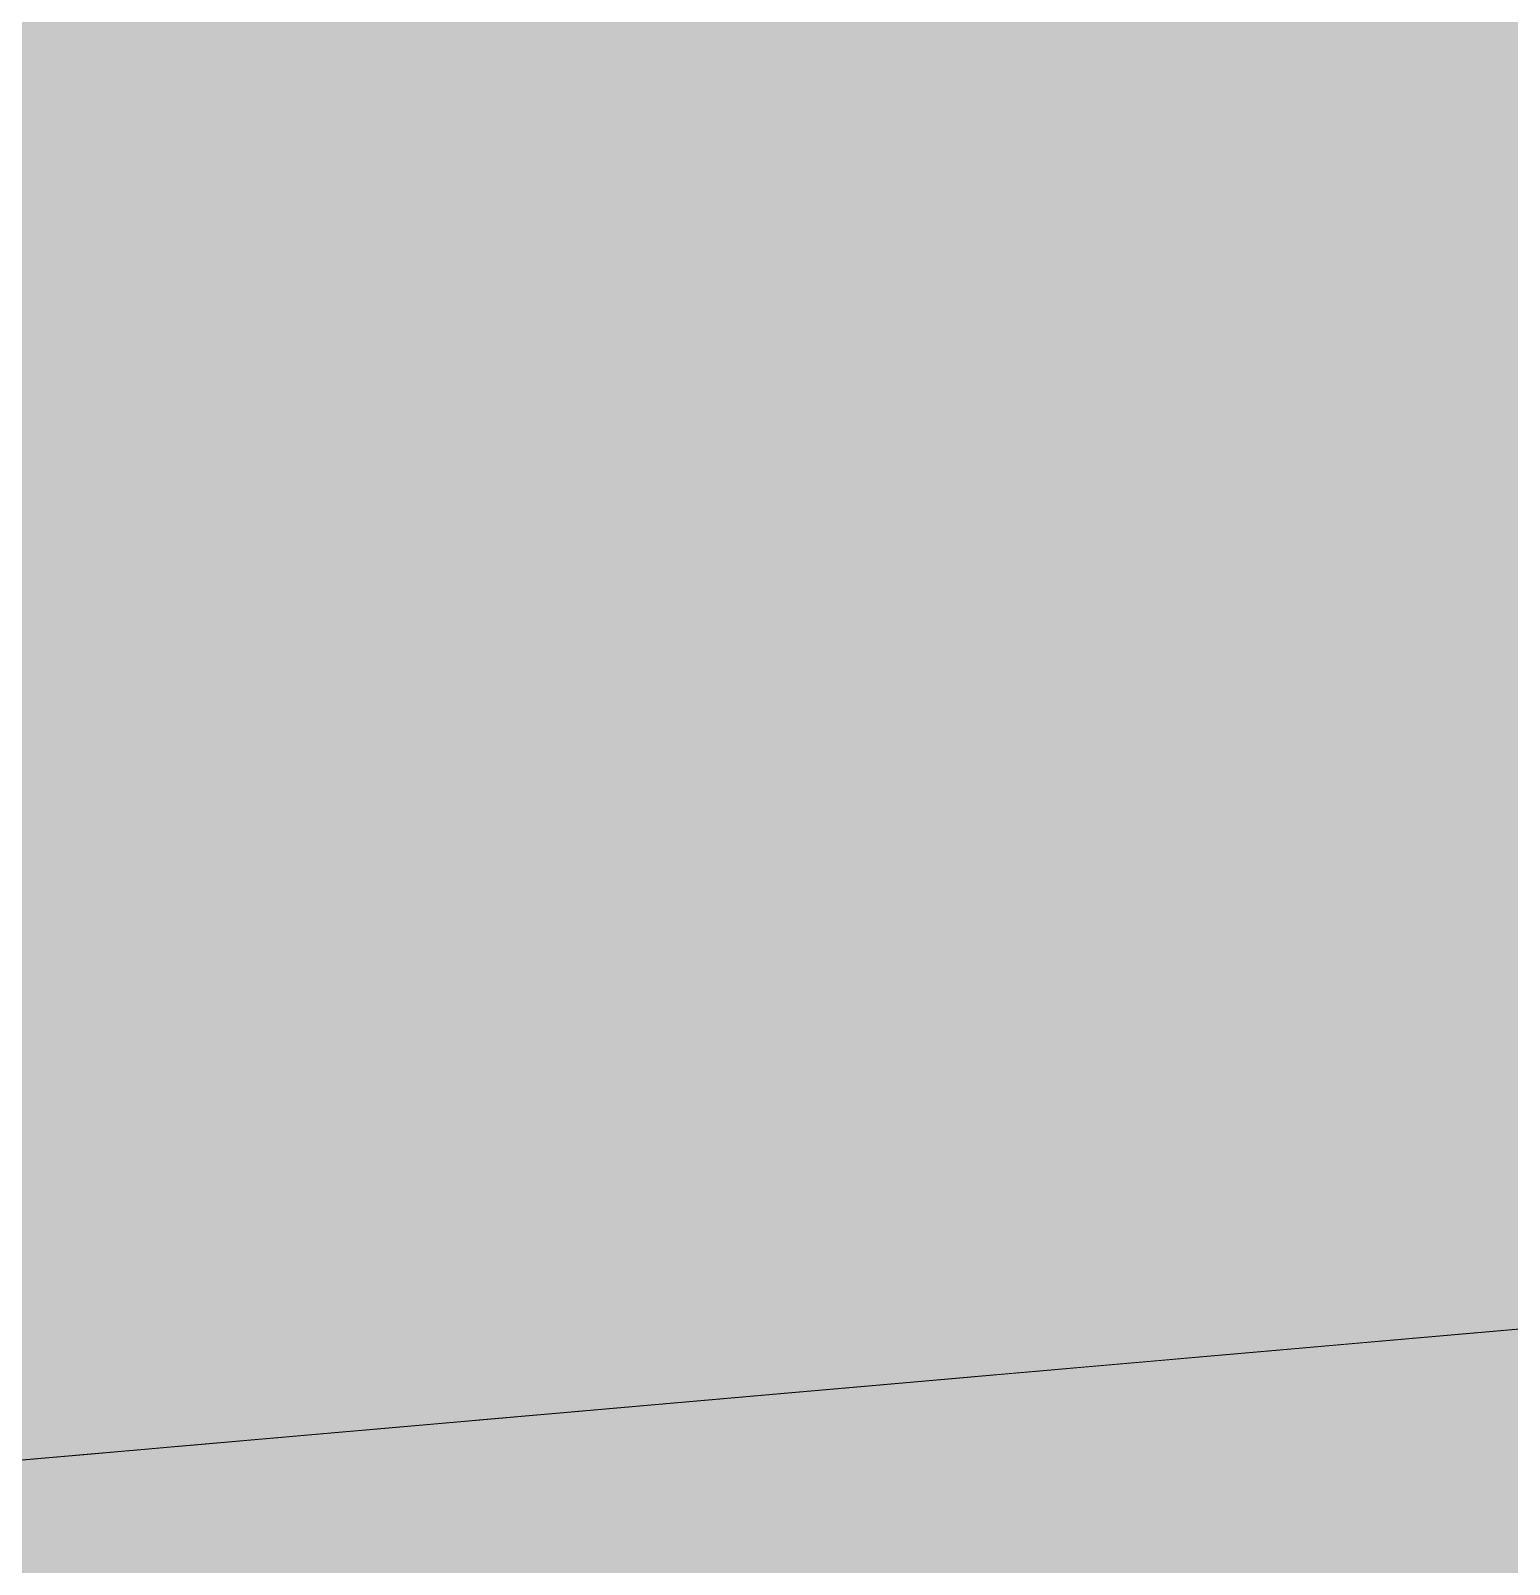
# Model space of a CAD drawing. Header units: millimetres. Extents: x 632 to 546626, y -3890 to 22200.
# Drawn here: x 370729.218 to 370731.474, y 16871.258 to 16873.598 of the extents above; entities that cross this region are included whole.
import ezdxf

# ---------------------------------------------------------------- set-up
doc = ezdxf.new("R2010")
doc.units = ezdxf.units.MM
doc.layers.add('A-270-M_ROOF', color=132, linetype='Continuous', lineweight=13)
doc.layers.add('A-770-ME_FFE_SA', color=91, linetype='Continuous', lineweight=13)

# ---------------------------------------------------------------- blocks, each defined once
blk = doc.blocks.new('Static Line_Sayfa_Metal Deck_Pan Mount - Up to 15 _ pitch - Max 2 Users-1845874-S6_501-SECTION A6')
at = {"layer": 'A-770-ME_FFE_SA', "lineweight": 5, "transparency": 33554432}
for points in [[(4548506.6419, 16851.069), (4548705.8808, 16868.5001), (4548701.6539, 16916.8146), (4548502.415, 16899.3834), (4548504.4833, 16875.742)], [(4548506.355, 16851.0439), (4548705.5939, 16868.475), (4548701.367, 16916.7895), (4548502.1281, 16899.3583), (4548504.1942, 16875.742)], [(4548506.396, 16851.0475), (4548705.6349, 16868.4786), (4548701.408, 16916.7931), (4548502.1691, 16899.3619), (4548504.2355, 16875.742)], [(4548506.4369, 16851.0511), (4548705.6759, 16868.4822), (4548701.449, 16916.7967), (4548502.2101, 16899.3655), (4548504.2768, 16875.742)], [(4548506.4779, 16851.0546), (4548705.7169, 16868.4858), (4548701.49, 16916.8002), (4548502.2511, 16899.3691), (4548504.3181, 16875.742)], [(4548506.5189, 16851.0582), (4548705.7579, 16868.4894), (4548701.531, 16916.8038), (4548502.292, 16899.3727), (4548504.3594, 16875.742)], [(4548506.5599, 16851.0618), (4548705.7988, 16868.493), (4548701.572, 16916.8074), (4548502.333, 16899.3763), (4548504.4007, 16875.742)], [(4548506.6009, 16851.0654), (4548705.8398, 16868.4965), (4548701.613, 16916.811), (4548502.374, 16899.3798), (4548504.442, 16875.742)], [(4548506.273, 16851.0367), (4548705.5119, 16868.4679), (4548701.285, 16916.7823), (4548502.0461, 16899.3512), (4548504.1116, 16875.742)], [(4548506.314, 16851.0403), (4548705.5529, 16868.4714), (4548701.326, 16916.7859), (4548502.0871, 16899.3547), (4548504.1529, 16875.742)], [(4548506.5716, 16849.0552), (4548705.8106, 16866.4863), (4548701.5835, 16914.8008), (4548502.3446, 16897.3696), (4548504.2368, 16875.742)], [(4548506.6126, 16849.0588), (4548705.8515, 16866.4899), (4548701.6245, 16914.8044), (4548502.3855, 16897.3732), (4548504.2781, 16875.742)], [(4548506.6536, 16849.0624), (4548705.8925, 16866.4935), (4548701.6655, 16914.808), (4548502.4265, 16897.3768), (4548504.3194, 16875.742)], [(4548506.6946, 16849.066), (4548705.9335, 16866.4971), (4548701.7065, 16914.8115), (4548502.4675, 16897.3804), (4548504.3607, 16875.742)], [(4548506.7356, 16849.0695), (4548705.9745, 16866.5007), (4548701.7475, 16914.8151), (4548502.5085, 16897.384), (4548504.402, 16875.742)], [(4548506.7766, 16849.0731), (4548706.0155, 16866.5043), (4548701.7884, 16914.8187), (4548502.5495, 16897.3876), (4548504.4433, 16875.742)], [(4548506.8175, 16849.0767), (4548706.0565, 16866.5079), (4548701.8294, 16914.8223), (4548502.5905, 16897.3911), (4548504.4846, 16875.742)], [(4548506.4486, 16849.0444), (4548705.6876, 16866.4756), (4548701.4605, 16914.79), (4548502.2216, 16897.3589), (4548504.1129, 16875.742)], [(4548506.4896, 16849.048), (4548705.7286, 16866.4792), (4548701.5015, 16914.7936), (4548502.2626, 16897.3625), (4548504.1542, 16875.742)], [(4548506.5306, 16849.0516), (4548705.7696, 16866.4828), (4548701.5425, 16914.7972), (4548502.3036, 16897.366), (4548504.1955, 16875.742)]]:
    blk.add_hatch(color=256, dxfattribs=at).paths.add_polyline_path(points)
at = {"layer": 'A-770-ME_FFE_SA', "lineweight": 5}
for p, q in [((4548688.8085, 16871.5965), (4548688.9858, 16871.612)), ((4548688.9857, 16871.612), (4548688.8101, 16871.5966)), ((4548688.9875, 16871.6121), (4548688.8119, 16871.5968)), ((4548689.0009, 16871.6133), (4548688.8217, 16871.5976)), ((4548688.8237, 16871.5978), (4548689.0045, 16871.6136)), ((4548689.0267, 16871.6155), (4548688.8511, 16871.6002)), ((4548688.8514, 16871.6002), (4548689.0287, 16871.6157)), ((4548689.0285, 16871.6157), (4548688.8529, 16871.6003)), ((4548688.8629, 16871.6012), (4548689.0436, 16871.617)), ((4548689.0438, 16871.617), (4548688.8646, 16871.6014)), ((4548688.8647, 16871.6014), (4548689.0455, 16871.6172)), ((4548688.8905, 16871.6036), (4548689.0678, 16871.6191)), ((4548688.8923, 16871.6038), (4548689.0696, 16871.6193)), ((4548689.0829, 16871.6205), (4548688.9037, 16871.6048)), ((4548688.9038, 16871.6048), (4548689.0846, 16871.6206)), ((4548688.9315, 16871.6072), (4548689.1088, 16871.6227)), ((4548688.9333, 16871.6074), (4548689.1106, 16871.6229)), ((4548689.1257, 16871.6242), (4548688.9466, 16871.6085)), ((4548688.9467, 16871.6085), (4548689.1274, 16871.6244)), ((4548689.1425, 16871.6257), (4548688.96, 16871.6097)), ((4548689.1443, 16871.6258), (4548688.9618, 16871.6099)), ((4548689.1649, 16871.6276), (4548688.9857, 16871.612)), ((4548688.9858, 16871.612), (4548689.1666, 16871.6278)), ((4548689.1667, 16871.6278), (4548688.9875, 16871.6121)), ((4548689.1835, 16871.6293), (4548689.0009, 16871.6133)), ((4548689.2059, 16871.6312), (4548689.0267, 16871.6155)), ((4548688.5475, 16871.5736), (4548688.717, 16871.5884)), ((4548688.5493, 16871.5738), (4548688.7188, 16871.5886)), ((4548688.553, 16871.5741), (4548688.7266, 16871.5893)), ((4548688.7281, 16871.5894), (4548688.5564, 16871.5744)), ((4548688.5884, 16871.5772), (4548688.758, 16871.592)), ((4548688.5903, 16871.5774), (4548688.7598, 16871.5922)), ((4548688.5958, 16871.5779), (4548688.7694, 16871.593)), ((4548688.771, 16871.5932), (4548688.5992, 16871.5781)), ((4548688.7808, 16871.594), (4548688.6052, 16871.5787)), ((4548688.7826, 16871.5942), (4548688.607, 16871.5788)), ((4548688.635, 16871.5813), (4548688.8085, 16871.5965)), ((4548688.8101, 16871.5966), (4548688.6384, 16871.5816)), ((4548688.8119, 16871.5968), (4548688.6402, 16871.5817)), ((4548688.8217, 16871.5976), (4548688.6461, 16871.5823)), ((4548688.6778, 16871.585), (4548688.8514, 16871.6002)), ((4548688.8511, 16871.6002), (4548688.6794, 16871.5852)), ((4548688.8529, 16871.6003), (4548688.6812, 16871.5853)), ((4548688.6856, 16871.5857), (4548688.8629, 16871.6012)), ((4548688.6874, 16871.5859), (4548688.8647, 16871.6014)), ((4548688.8646, 16871.6014), (4548688.689, 16871.586)), ((4548688.717, 16871.5884), (4548688.8905, 16871.6036)), ((4548688.7188, 16871.5886), (4548688.8923, 16871.6038)), ((4548688.7266, 16871.5893), (4548688.9038, 16871.6048)), ((4548688.9037, 16871.6048), (4548688.7281, 16871.5894)), ((4548688.758, 16871.592), (4548688.9315, 16871.6072)), ((4548688.7598, 16871.5922), (4548688.9333, 16871.6074)), ((4548688.7694, 16871.593), (4548688.9467, 16871.6085)), ((4548688.9466, 16871.6085), (4548688.771, 16871.5932)), ((4548688.96, 16871.6097), (4548688.7808, 16871.594)), ((4548688.9618, 16871.6099), (4548688.7826, 16871.5942)), ((4548688.3003, 16871.552), (4548688.4655, 16871.5664)), ((4548688.4744, 16871.5672), (4548688.3069, 16871.5526)), ((4548688.4708, 16871.5669), (4548688.3077, 16871.5526)), ((4548688.4727, 16871.5671), (4548688.3095, 16871.5528)), ((4548688.3425, 16871.5557), (4548688.512, 16871.5705)), ((4548688.3431, 16871.5557), (4548688.5083, 16871.5702)), ((4548688.3443, 16871.5558), (4548688.5139, 16871.5707)), ((4548688.5118, 16871.5705), (4548688.3487, 16871.5562)), ((4548688.5173, 16871.571), (4548688.3497, 16871.5563)), ((4548688.5136, 16871.5707), (4548688.3505, 16871.5564)), ((4548688.3822, 16871.5592), (4548688.5475, 16871.5736)), ((4548688.3835, 16871.5593), (4548688.553, 16871.5741)), ((4548688.3841, 16871.5593), (4548688.5493, 16871.5738)), ((4548688.5564, 16871.5744), (4548688.3888, 16871.5597)), ((4548688.4232, 16871.5627), (4548688.5884, 16871.5772)), ((4548688.4251, 16871.5629), (4548688.5903, 16871.5774)), ((4548688.4263, 16871.563), (4548688.5958, 16871.5779)), ((4548688.5992, 16871.5781), (4548688.4317, 16871.5635)), ((4548688.6052, 16871.5787), (4548688.4334, 16871.5636)), ((4548688.607, 16871.5788), (4548688.4353, 16871.5638)), ((4548688.4655, 16871.5664), (4548688.635, 16871.5813)), ((4548688.6384, 16871.5816), (4548688.4708, 16871.5669)), ((4548688.6402, 16871.5817), (4548688.4727, 16871.5671)), ((4548688.6461, 16871.5823), (4548688.4744, 16871.5672)), ((4548688.5083, 16871.5702), (4548688.6778, 16871.585)), ((4548688.6794, 16871.5852), (4548688.5118, 16871.5705)), ((4548688.512, 16871.5705), (4548688.6856, 16871.5857)), ((4548688.6812, 16871.5853), (4548688.5136, 16871.5707)), ((4548688.5139, 16871.5707), (4548688.6874, 16871.5859)), ((4548688.689, 16871.586), (4548688.5173, 16871.571)), ((4548688.0166, 16871.5272), (4548688.1773, 16871.5412)), ((4548688.0185, 16871.5273), (4548688.1791, 16871.5414)), ((4548688.0266, 16871.528), (4548688.1824, 16871.5417)), ((4548688.1865, 16871.542), (4548688.0281, 16871.5282)), ((4548688.1902, 16871.5424), (4548688.0367, 16871.5289)), ((4548688.192, 16871.5425), (4548688.0385, 16871.5291)), ((4548688.0576, 16871.5308), (4548688.2183, 16871.5448)), ((4548688.0658, 16871.5315), (4548688.2216, 16871.5451)), ((4548688.2257, 16871.5455), (4548688.0672, 16871.5316)), ((4548688.0676, 16871.5316), (4548688.2234, 16871.5453)), ((4548688.1005, 16871.5345), (4548688.2611, 16871.5486)), ((4548688.2659, 16871.549), (4548688.1027, 16871.5347)), ((4548688.2677, 16871.5491), (4548688.1046, 16871.5349)), ((4548688.1067, 16871.5351), (4548688.2626, 16871.5487)), ((4548688.1086, 16871.5352), (4548688.2644, 16871.5489)), ((4548688.2685, 16871.5492), (4548688.1101, 16871.5354)), ((4548688.1396, 16871.5379), (4548688.3003, 16871.552)), ((4548688.3069, 16871.5526), (4548688.1437, 16871.5383)), ((4548688.3077, 16871.5526), (4548688.1492, 16871.5388)), ((4548688.3095, 16871.5528), (4548688.151, 16871.5389)), ((4548688.1773, 16871.5412), (4548688.3425, 16871.5557)), ((4548688.1791, 16871.5414), (4548688.3443, 16871.5558)), ((4548688.1824, 16871.5417), (4548688.3431, 16871.5557)), ((4548688.3497, 16871.5563), (4548688.1865, 16871.542)), ((4548688.3487, 16871.5562), (4548688.1902, 16871.5424)), ((4548688.3505, 16871.5564), (4548688.192, 16871.5425)), ((4548688.2183, 16871.5448), (4548688.3835, 16871.5593)), ((4548688.2216, 16871.5451), (4548688.3822, 16871.5592)), ((4548688.2234, 16871.5453), (4548688.3841, 16871.5593)), ((4548688.3888, 16871.5597), (4548688.2257, 16871.5455)), ((4548688.2611, 16871.5486), (4548688.4263, 16871.563)), ((4548688.2626, 16871.5487), (4548688.4232, 16871.5627)), ((4548688.2644, 16871.5489), (4548688.4251, 16871.5629)), ((4548688.4334, 16871.5636), (4548688.2659, 16871.549)), ((4548688.4353, 16871.5638), (4548688.2677, 16871.5491)), ((4548688.4317, 16871.5635), (4548688.2685, 16871.5492)), ((4548687.9137, 16871.5182), (4548687.7654, 16871.5052)), ((4548687.7695, 16871.5056), (4548687.915, 16871.5183)), ((4548687.7714, 16871.5057), (4548687.9168, 16871.5184)), ((4548687.9443, 16871.5208), (4548687.7907, 16871.5074)), ((4548687.9461, 16871.521), (4548687.7926, 16871.5076)), ((4548687.7939, 16871.5077), (4548687.9446, 16871.5209)), ((4548687.9565, 16871.5219), (4548687.8082, 16871.5089)), ((4548687.8105, 16871.5091), (4548687.956, 16871.5219)), ((4548687.8124, 16871.5093), (4548687.9578, 16871.522)), ((4548687.9853, 16871.5244), (4548687.8317, 16871.511)), ((4548687.833, 16871.5111), (4548687.9838, 16871.5243)), ((4548687.9957, 16871.5253), (4548687.8473, 16871.5124)), ((4548687.9975, 16871.5255), (4548687.8492, 16871.5125)), ((4548687.8608, 16871.5135), (4548688.0166, 16871.5272)), ((4548687.8627, 16871.5137), (4548688.0185, 16871.5273)), ((4548688.0281, 16871.5282), (4548687.8746, 16871.5147)), ((4548687.8758, 16871.5149), (4548688.0266, 16871.528)), ((4548688.0367, 16871.5289), (4548687.8883, 16871.516)), ((4548688.0385, 16871.5291), (4548687.8902, 16871.5161)), ((4548687.9018, 16871.5171), (4548688.0576, 16871.5308)), ((4548688.0672, 16871.5316), (4548687.9137, 16871.5182)), ((4548687.915, 16871.5183), (4548688.0658, 16871.5315)), ((4548687.9168, 16871.5184), (4548688.0676, 16871.5316)), ((4548688.1027, 16871.5347), (4548687.9443, 16871.5208)), ((4548687.9446, 16871.5209), (4548688.1005, 16871.5345)), ((4548688.1046, 16871.5349), (4548687.9461, 16871.521)), ((4548687.956, 16871.5219), (4548688.1067, 16871.5351)), ((4548688.1101, 16871.5354), (4548687.9565, 16871.5219)), ((4548687.9578, 16871.522), (4548688.1086, 16871.5352)), ((4548687.9838, 16871.5243), (4548688.1396, 16871.5379)), ((4548688.1437, 16871.5383), (4548687.9853, 16871.5244)), ((4548688.1492, 16871.5388), (4548687.9957, 16871.5253)), ((4548688.151, 16871.5389), (4548687.9975, 16871.5255)), ((4548687.6424, 16871.4944), (4548687.4995, 16871.4819)), ((4548687.6442, 16871.4946), (4548687.5013, 16871.4821)), ((4548687.5085, 16871.4827), (4548687.6484, 16871.495)), ((4548687.6653, 16871.4964), (4548687.528, 16871.4844)), ((4548687.5365, 16871.4852), (4548687.6706, 16871.4969)), ((4548687.5383, 16871.4853), (4548687.6725, 16871.4971)), ((4548687.6834, 16871.498), (4548687.5405, 16871.4855)), ((4548687.5477, 16871.4861), (4548687.6876, 16871.4984)), ((4548687.5646, 16871.4876), (4548687.7101, 16871.5004)), ((4548687.5664, 16871.4878), (4548687.7119, 16871.5005)), ((4548687.7044, 16871.4999), (4548687.5671, 16871.4879)), ((4548687.7063, 16871.5), (4548687.569, 16871.488)), ((4548687.7262, 16871.5018), (4548687.5833, 16871.4893)), ((4548687.5905, 16871.4899), (4548687.7304, 16871.5021)), ((4548687.6056, 16871.4912), (4548687.751, 16871.5039)), ((4548687.7454, 16871.5034), (4548687.6081, 16871.4914)), ((4548687.7472, 16871.5036), (4548687.61, 16871.4916)), ((4548687.7654, 16871.5052), (4548687.6224, 16871.4927)), ((4548687.6296, 16871.4933), (4548687.7695, 16871.5056)), ((4548687.6315, 16871.4935), (4548687.7714, 16871.5057)), ((4548687.7907, 16871.5074), (4548687.6424, 16871.4944)), ((4548687.7926, 16871.5076), (4548687.6442, 16871.4946)), ((4548687.6484, 16871.495), (4548687.7939, 16871.5077)), ((4548687.8082, 16871.5089), (4548687.6653, 16871.4964)), ((4548687.6706, 16871.4969), (4548687.8105, 16871.5091)), ((4548687.6725, 16871.4971), (4548687.8124, 16871.5093)), ((4548687.8317, 16871.511), (4548687.6834, 16871.498)), ((4548687.6876, 16871.4984), (4548687.833, 16871.5111)), ((4548687.8473, 16871.5124), (4548687.7044, 16871.4999)), ((4548687.8492, 16871.5125), (4548687.7063, 16871.5)), ((4548687.7101, 16871.5004), (4548687.8608, 16871.5135)), ((4548687.7119, 16871.5005), (4548687.8627, 16871.5137)), ((4548687.8746, 16871.5147), (4548687.7262, 16871.5018)), ((4548687.7304, 16871.5021), (4548687.8758, 16871.5149)), ((4548687.8883, 16871.516), (4548687.7454, 16871.5034)), ((4548687.8902, 16871.5161), (4548687.7472, 16871.5036)), ((4548687.751, 16871.5039), (4548687.9018, 16871.5171)), ((4548687.2462, 16871.4598), (4548687.3744, 16871.471)), ((4548687.3966, 16871.4729), (4548687.2712, 16871.462)), ((4548687.4032, 16871.4735), (4548687.2718, 16871.462)), ((4548687.2854, 16871.4632), (4548687.4135, 16871.4744)), ((4548687.2864, 16871.4633), (4548687.4083, 16871.474)), ((4548687.2882, 16871.4634), (4548687.4102, 16871.4741)), ((4548687.2906, 16871.4637), (4548687.4247, 16871.4754)), ((4548687.2924, 16871.4638), (4548687.4265, 16871.4756)), ((4548687.4357, 16871.4764), (4548687.3104, 16871.4654)), ((4548687.4376, 16871.4765), (4548687.3122, 16871.4655)), ((4548687.446, 16871.4773), (4548687.3146, 16871.4658)), ((4548687.3282, 16871.4669), (4548687.4564, 16871.4782)), ((4548687.3315, 16871.4672), (4548687.4657, 16871.479)), ((4548687.4767, 16871.4799), (4548687.3514, 16871.469)), ((4548687.4786, 16871.4801), (4548687.3532, 16871.4691)), ((4548687.4852, 16871.4807), (4548687.3537, 16871.4692)), ((4548687.4995, 16871.4819), (4548687.3622, 16871.4699)), ((4548687.5013, 16871.4821), (4548687.364, 16871.4701)), ((4548687.3673, 16871.4704), (4548687.4955, 16871.4816)), ((4548687.3692, 16871.4705), (4548687.4973, 16871.4817)), ((4548687.3744, 16871.471), (4548687.5085, 16871.4827)), ((4548687.528, 16871.4844), (4548687.3966, 16871.4729)), ((4548687.5405, 16871.4855), (4548687.4032, 16871.4735)), ((4548687.4083, 16871.474), (4548687.5365, 16871.4852)), ((4548687.4102, 16871.4741), (4548687.5383, 16871.4853)), ((4548687.4135, 16871.4744), (4548687.5477, 16871.4861)), ((4548687.4247, 16871.4754), (4548687.5646, 16871.4876)), ((4548687.4265, 16871.4756), (4548687.5664, 16871.4878)), ((4548687.5671, 16871.4879), (4548687.4357, 16871.4764)), ((4548687.569, 16871.488), (4548687.4376, 16871.4765)), ((4548687.5833, 16871.4893), (4548687.446, 16871.4773)), ((4548687.4564, 16871.4782), (4548687.5905, 16871.4899)), ((4548687.4657, 16871.479), (4548687.6056, 16871.4912)), ((4548687.6081, 16871.4914), (4548687.4767, 16871.4799)), ((4548687.61, 16871.4916), (4548687.4786, 16871.4801)), ((4548687.6224, 16871.4927), (4548687.4852, 16871.4807)), ((4548687.4955, 16871.4816), (4548687.6296, 16871.4933)), ((4548687.4973, 16871.4817), (4548687.6315, 16871.4935)), ((4548687.1054, 16871.4475), (4548686.9864, 16871.437)), ((4548687.1073, 16871.4476), (4548686.9882, 16871.4372)), ((4548687.1094, 16871.4478), (4548686.9968, 16871.438)), ((4548687.0087, 16871.439), (4548687.1242, 16871.4491)), ((4548687.1197, 16871.4487), (4548687.0138, 16871.4394)), ((4548687.1216, 16871.4489), (4548687.0156, 16871.4396)), ((4548687.0208, 16871.44), (4548687.1298, 16871.4496)), ((4548687.0226, 16871.4402), (4548687.1316, 16871.4497)), ((4548687.1464, 16871.451), (4548687.0274, 16871.4406)), ((4548687.1522, 16871.4515), (4548687.0396, 16871.4417)), ((4548687.0404, 16871.4418), (4548687.1624, 16871.4524)), ((4548687.0413, 16871.4418), (4548687.1694, 16871.4531)), ((4548687.0423, 16871.4419), (4548687.1642, 16871.4526)), ((4548687.0478, 16871.4424), (4548687.1634, 16871.4525)), ((4548687.0618, 16871.4436), (4548687.1708, 16871.4532)), ((4548687.0636, 16871.4438), (4548687.1726, 16871.4533)), ((4548687.1916, 16871.455), (4548687.0663, 16871.444)), ((4548687.1893, 16871.4548), (4548687.0702, 16871.4444)), ((4548687.1913, 16871.455), (4548687.0788, 16871.4451)), ((4548687.1932, 16871.4551), (4548687.0806, 16871.4453)), ((4548687.0814, 16871.4454), (4548687.2034, 16871.456)), ((4548687.0906, 16871.4462), (4548687.2062, 16871.4563)), ((4548687.2308, 16871.4584), (4548687.1054, 16871.4475)), ((4548687.2326, 16871.4586), (4548687.1073, 16871.4476)), ((4548687.2284, 16871.4582), (4548687.1094, 16871.4478)), ((4548687.2323, 16871.4586), (4548687.1197, 16871.4487)), ((4548687.2342, 16871.4587), (4548687.1216, 16871.4489)), ((4548687.1242, 16871.4491), (4548687.2462, 16871.4598)), ((4548687.1298, 16871.4496), (4548687.2454, 16871.4597)), ((4548687.1316, 16871.4497), (4548687.2472, 16871.4599)), ((4548687.2718, 16871.462), (4548687.1464, 16871.451)), ((4548687.2712, 16871.462), (4548687.1522, 16871.4515)), ((4548687.1624, 16871.4524), (4548687.2906, 16871.4637)), ((4548687.1634, 16871.4525), (4548687.2854, 16871.4632)), ((4548687.1642, 16871.4526), (4548687.2924, 16871.4638)), ((4548687.1694, 16871.4531), (4548687.3036, 16871.4648)), ((4548687.1708, 16871.4532), (4548687.2864, 16871.4633)), ((4548687.1726, 16871.4533), (4548687.2882, 16871.4634)), ((4548687.3146, 16871.4658), (4548687.1893, 16871.4548)), ((4548687.3104, 16871.4654), (4548687.1913, 16871.455)), ((4548687.3122, 16871.4655), (4548687.1932, 16871.4551)), ((4548687.2034, 16871.456), (4548687.3315, 16871.4672)), ((4548687.2062, 16871.4563), (4548687.3282, 16871.4669)), ((4548687.3537, 16871.4692), (4548687.2284, 16871.4582)), ((4548687.3622, 16871.4699), (4548687.2308, 16871.4584)), ((4548687.3514, 16871.469), (4548687.2323, 16871.4586)), ((4548687.364, 16871.4701), (4548687.2326, 16871.4586)), ((4548687.3532, 16871.4691), (4548687.2342, 16871.4587)), ((4548687.2454, 16871.4597), (4548687.3673, 16871.4704)), ((4548687.2472, 16871.4599), (4548687.3692, 16871.4705)), ((4548686.7411, 16871.4156), (4548686.8365, 16871.4239)), ((4548686.8517, 16871.4253), (4548686.7526, 16871.4166)), ((4548686.7545, 16871.4168), (4548686.8568, 16871.4257)), ((4548686.8738, 16871.4272), (4548686.7679, 16871.4179)), ((4548686.8756, 16871.4274), (4548686.7697, 16871.4181)), ((4548686.7758, 16871.4186), (4548686.8641, 16871.4263)), ((4548686.7776, 16871.4188), (4548686.8659, 16871.4265)), ((4548686.8737, 16871.4272), (4548686.7816, 16871.4191)), ((4548686.8755, 16871.4273), (4548686.7834, 16871.4193)), ((4548686.784, 16871.4193), (4548686.8793, 16871.4277)), ((4548686.8908, 16871.4287), (4548686.7917, 16871.42)), ((4548686.7974, 16871.4205), (4548686.8996, 16871.4295)), ((4548686.8037, 16871.4211), (4548686.9193, 16871.4312)), ((4548686.9148, 16871.4308), (4548686.8089, 16871.4215)), ((4548686.8158, 16871.4221), (4548686.9248, 16871.4317)), ((4548686.8177, 16871.4223), (4548686.9267, 16871.4318)), ((4548686.9147, 16871.4308), (4548686.8225, 16871.4227)), ((4548686.8231, 16871.4228), (4548686.9185, 16871.4311)), ((4548686.9165, 16871.4309), (4548686.8244, 16871.4229)), ((4548686.825, 16871.4229), (4548686.9203, 16871.4313)), ((4548686.9337, 16871.4324), (4548686.8345, 16871.4238)), ((4548686.8365, 16871.4239), (4548686.9388, 16871.4329)), ((4548686.8429, 16871.4245), (4548686.9585, 16871.4346)), ((4548686.9576, 16871.4345), (4548686.8517, 16871.4253)), ((4548686.8568, 16871.4257), (4548686.9658, 16871.4352)), ((4548686.8641, 16871.4263), (4548686.9595, 16871.4347)), ((4548686.8659, 16871.4265), (4548686.9613, 16871.4348)), ((4548686.9728, 16871.4359), (4548686.8737, 16871.4272)), ((4548686.9864, 16871.437), (4548686.8738, 16871.4272)), ((4548686.9747, 16871.436), (4548686.8755, 16871.4273)), ((4548686.9882, 16871.4372), (4548686.8756, 16871.4274)), ((4548686.8793, 16871.4277), (4548686.9816, 16871.4366)), ((4548686.9968, 16871.438), (4548686.8908, 16871.4287)), ((4548686.8996, 16871.4295), (4548687.0087, 16871.439)), ((4548687.0138, 16871.4394), (4548686.9147, 16871.4308)), ((4548687.0274, 16871.4406), (4548686.9148, 16871.4308)), ((4548687.0156, 16871.4396), (4548686.9165, 16871.4309)), ((4548686.9185, 16871.4311), (4548687.0208, 16871.44)), ((4548686.9193, 16871.4312), (4548687.0413, 16871.4418)), ((4548686.9203, 16871.4313), (4548687.0226, 16871.4402)), ((4548686.9248, 16871.4317), (4548687.0404, 16871.4418)), ((4548686.9267, 16871.4318), (4548687.0423, 16871.4419)), ((4548687.0396, 16871.4417), (4548686.9337, 16871.4324)), ((4548686.9388, 16871.4329), (4548687.0478, 16871.4424)), ((4548687.0702, 16871.4444), (4548686.9576, 16871.4345)), ((4548686.9595, 16871.4347), (4548687.0618, 16871.4436)), ((4548686.9613, 16871.4348), (4548687.0636, 16871.4438)), ((4548686.9658, 16871.4352), (4548687.0814, 16871.4454)), ((4548687.0788, 16871.4451), (4548686.9728, 16871.4359)), ((4548687.0806, 16871.4453), (4548686.9747, 16871.436)), ((4548686.9816, 16871.4366), (4548687.0906, 16871.4462)), ((4548686.6947, 16871.4115), (4548686.8037, 16871.4211)), ((4548686.6947, 16871.4115), (4548686.7758, 16871.4186)), ((4548686.6956, 16871.4116), (4548686.784, 16871.4193)), ((4548686.7816, 16871.4191), (4548686.6965, 16871.4117)), ((4548686.6965, 16871.4117), (4548686.7776, 16871.4188)), ((4548686.7834, 16871.4193), (4548686.6984, 16871.4118)), ((4548686.7917, 16871.42), (4548686.6996, 16871.4119)), ((4548686.702, 16871.4122), (4548686.7974, 16871.4205)), ((4548686.8089, 16871.4215), (4548686.7097, 16871.4128)), ((4548686.7135, 16871.4132), (4548686.8158, 16871.4221)), ((4548686.7154, 16871.4133), (4548686.8177, 16871.4223)), ((4548686.7348, 16871.415), (4548686.8231, 16871.4228)), ((4548686.7366, 16871.4152), (4548686.825, 16871.4229)), ((4548686.8225, 16871.4227), (4548686.7375, 16871.4153)), ((4548686.8244, 16871.4229), (4548686.7394, 16871.4154)), ((4548686.8345, 16871.4238), (4548686.7424, 16871.4157))]:
    blk.add_line(p, q, dxfattribs=at)
at = {"layer": 'A-770-ME_FFE_SA', "lineweight": 5, "flags": 128}
for points in [[(4548689.1015, 16871.6221), (4548688.919, 16871.6061), (4548688.7398, 16871.5904), (4548688.5642, 16871.5751), (4548688.3924, 16871.5601), (4548688.2249, 16871.5454), (4548688.0617, 16871.5311), (4548687.9033, 16871.5173), (4548687.7497, 16871.5038), (4548687.6014, 16871.4908), (4548687.4585, 16871.4783), (4548687.3212, 16871.4663), (4548687.1898, 16871.4548), (4548687.0645, 16871.4439), (4548686.9454, 16871.4335), (4548686.8328, 16871.4236), (4548686.7269, 16871.4143)], [(4548686.6726, 16871.4096), (4548686.7748, 16871.4185), (4548686.8839, 16871.4281), (4548686.9994, 16871.4382), (4548687.1214, 16871.4489), (4548687.2496, 16871.4601), (4548687.3837, 16871.4718), (4548687.5236, 16871.484), (4548687.6691, 16871.4968), (4548687.8198, 16871.51), (4548687.9757, 16871.5236), (4548688.1363, 16871.5376), (4548688.3015, 16871.5521), (4548688.471, 16871.5669), (4548688.6446, 16871.5821), (4548688.8219, 16871.5976), (4548689.0026, 16871.6134), (4548689.1866, 16871.6295)], [(4548689.1853, 16871.6294), (4548689.0028, 16871.6135), (4548688.8236, 16871.5978), (4548688.648, 16871.5824), (4548688.4763, 16871.5674), (4548688.3087, 16871.5527), (4548688.1456, 16871.5385), (4548687.9871, 16871.5246), (4548687.8336, 16871.5112), (4548687.6852, 16871.4982), (4548687.5423, 16871.4857), (4548687.405, 16871.4737), (4548687.2736, 16871.4622), (4548687.1483, 16871.4512), (4548687.0292, 16871.4408), (4548686.9166, 16871.4309), (4548686.8107, 16871.4217), (4548686.7116, 16871.413)], [(4548686.7564, 16871.4169), (4548686.8586, 16871.4259), (4548686.9677, 16871.4354), (4548687.0833, 16871.4455), (4548687.2052, 16871.4562), (4548687.3334, 16871.4674), (4548687.4675, 16871.4791), (4548687.6074, 16871.4914), (4548687.7529, 16871.5041), (4548687.9036, 16871.5173), (4548688.0595, 16871.5309), (4548688.2201, 16871.545), (4548688.3853, 16871.5594), (4548688.5549, 16871.5743), (4548688.7284, 16871.5894), (4548688.9057, 16871.605), (4548689.0864, 16871.6208)], [(4548689.0419, 16871.6169), (4548688.8627, 16871.6012), (4548688.6871, 16871.5858), (4548688.5154, 16871.5708), (4548688.3478, 16871.5562), (4548688.1847, 16871.5419), (4548688.0262, 16871.528), (4548687.8727, 16871.5146), (4548687.7244, 16871.5016), (4548687.5814, 16871.4891), (4548687.4442, 16871.4771), (4548687.3128, 16871.4656), (4548687.1874, 16871.4546), (4548687.0684, 16871.4442), (4548686.9558, 16871.4344), (4548686.8498, 16871.4251), (4548686.7507, 16871.4164)], [(4548686.7001, 16871.412), (4548686.7955, 16871.4203), (4548686.8978, 16871.4293), (4548687.0068, 16871.4388), (4548687.1224, 16871.4489), (4548687.2444, 16871.4596), (4548687.3725, 16871.4708), (4548687.5067, 16871.4826), (4548687.6466, 16871.4948), (4548687.792, 16871.5075), (4548687.9428, 16871.5207), (4548688.0986, 16871.5344), (4548688.2593, 16871.5484), (4548688.4245, 16871.5629), (4548688.594, 16871.5777), (4548688.7675, 16871.5929), (4548688.9448, 16871.6084), (4548689.1256, 16871.6242)], [(4548689.0848, 16871.6206), (4548688.9056, 16871.6049), (4548688.73, 16871.5896), (4548688.5582, 16871.5746), (4548688.3907, 16871.5599), (4548688.2275, 16871.5456), (4548688.0691, 16871.5318), (4548687.9155, 16871.5183), (4548687.7672, 16871.5054), (4548687.6243, 16871.4928), (4548687.487, 16871.4808), (4548687.3556, 16871.4693), (4548687.2303, 16871.4584), (4548687.1112, 16871.448), (4548686.9986, 16871.4381), (4548686.8927, 16871.4288), (4548686.7936, 16871.4202), (4548686.7014, 16871.4121)], [(4548686.743, 16871.4157), (4548686.8383, 16871.4241), (4548686.9406, 16871.433), (4548687.0496, 16871.4426), (4548687.1652, 16871.4527), (4548687.2872, 16871.4634), (4548687.4154, 16871.4746), (4548687.5495, 16871.4863), (4548687.6894, 16871.4985), (4548687.8349, 16871.5113), (4548687.9856, 16871.5245), (4548688.1415, 16871.5381), (4548688.3021, 16871.5522), (4548688.4673, 16871.5666), (4548688.6368, 16871.5814), (4548688.8104, 16871.5966), (4548688.9877, 16871.6121), (4548689.1684, 16871.6279)], [(4548689.1239, 16871.6241), (4548688.9447, 16871.6084), (4548688.7691, 16871.593), (4548688.5974, 16871.578), (4548688.4298, 16871.5633), (4548688.2667, 16871.5491), (4548688.1082, 16871.5352), (4548687.9547, 16871.5218), (4548687.8063, 16871.5088), (4548687.6634, 16871.4963), (4548687.5261, 16871.4843), (4548687.3947, 16871.4728), (4548687.2694, 16871.4618), (4548687.1503, 16871.4514), (4548687.0378, 16871.4415), (4548686.9318, 16871.4323), (4548686.8327, 16871.4236), (4548686.7406, 16871.4155)], [(4548686.6938, 16871.4114), (4548686.7821, 16871.4192), (4548686.8775, 16871.4275), (4548686.9798, 16871.4365), (4548687.0888, 16871.446), (4548687.2044, 16871.4561), (4548687.3264, 16871.4668), (4548687.4545, 16871.478), (4548687.5887, 16871.4897), (4548687.7286, 16871.502), (4548687.874, 16871.5147), (4548688.0248, 16871.5279), (4548688.1806, 16871.5415), (4548688.3413, 16871.5556), (4548688.5065, 16871.57), (4548688.676, 16871.5849), (4548688.8495, 16871.6), (4548689.0268, 16871.6156), (4548689.2076, 16871.6314)], [(4548689.205, 16871.6311), (4548689.0195, 16871.6149), (4548688.837, 16871.5989), (4548688.6578, 16871.5833), (4548688.4822, 16871.5679), (4548688.3105, 16871.5529), (4548688.1429, 16871.5382), (4548687.9798, 16871.524), (4548687.8213, 16871.5101), (4548687.6678, 16871.4967), (4548687.5194, 16871.4837), (4548687.3765, 16871.4712), (4548687.2392, 16871.4592), (4548687.1078, 16871.4477), (4548686.9825, 16871.4367), (4548686.8634, 16871.4263), (4548686.7508, 16871.4164)], [(4548686.6929, 16871.4114), (4548686.8019, 16871.4209), (4548686.9175, 16871.431), (4548687.0394, 16871.4417), (4548687.1676, 16871.4529), (4548687.3017, 16871.4646), (4548687.4416, 16871.4769), (4548687.5871, 16871.4896), (4548687.7378, 16871.5028), (4548687.8937, 16871.5164), (4548688.0543, 16871.5305), (4548688.2195, 16871.5449), (4548688.3891, 16871.5598), (4548688.5626, 16871.5749), (4548688.7399, 16871.5905), (4548688.9206, 16871.6063), (4548689.1046, 16871.6224)], [(4548689.0605, 16871.6185), (4548688.878, 16871.6025), (4548688.6988, 16871.5869), (4548688.5232, 16871.5715), (4548688.3515, 16871.5565), (4548688.1839, 16871.5418), (4548688.0207, 16871.5275), (4548687.8623, 16871.5137), (4548687.7088, 16871.5002), (4548687.5604, 16871.4873), (4548687.4175, 16871.4748), (4548687.2802, 16871.4627), (4548687.1488, 16871.4513), (4548687.0235, 16871.4403), (4548686.9044, 16871.4299), (4548686.7918, 16871.42), (4548686.6859, 16871.4108)], [(4548691.4415, 16871.8268), (4548691.2431, 16871.8095), (4548691.0443, 16871.7921), (4548690.8453, 16871.7747), (4548690.6467, 16871.7573), (4548690.4485, 16871.7399), (4548690.2512, 16871.7227), (4548690.0551, 16871.7055), (4548689.8605, 16871.6885), (4548689.6678, 16871.6716), (4548689.4771, 16871.655), (4548689.2888, 16871.6385), (4548689.1033, 16871.6222), (4548688.9208, 16871.6063)], [(4548686.7357, 16871.4151), (4548686.8447, 16871.4246), (4548686.9603, 16871.4348), (4548687.0823, 16871.4454), (4548687.2104, 16871.4566), (4548687.3446, 16871.4684), (4548687.4845, 16871.4806), (4548687.6299, 16871.4933), (4548687.7807, 16871.5065), (4548687.9365, 16871.5202), (4548688.0972, 16871.5342), (4548688.2624, 16871.5487), (4548688.4319, 16871.5635), (4548688.6054, 16871.5787), (4548688.7827, 16871.5942), (4548688.9635, 16871.61), (4548689.1474, 16871.6261)], [(4548689.0623, 16871.6187), (4548688.8798, 16871.6027), (4548688.7006, 16871.587), (4548688.525, 16871.5717), (4548688.3533, 16871.5566), (4548688.1857, 16871.542), (4548688.0226, 16871.5277), (4548687.8641, 16871.5138), (4548687.7106, 16871.5004), (4548687.5623, 16871.4874), (4548687.4193, 16871.4749), (4548687.2821, 16871.4629), (4548687.1506, 16871.4514), (4548687.0253, 16871.4404), (4548686.9063, 16871.43), (4548686.7937, 16871.4202), (4548686.6877, 16871.4109)], [(4548689.0045, 16871.6136), (4548689.1884, 16871.6297), (4548689.3752, 16871.646), (4548689.5646, 16871.6626), (4548689.7563, 16871.6794), (4548689.95, 16871.6963), (4548690.1453, 16871.7134), (4548690.342, 16871.7306), (4548690.5397, 16871.7479), (4548690.7381, 16871.7653), (4548690.9369, 16871.7827), (4548691.1359, 16871.8001), (4548691.3346, 16871.8175), (4548691.5327, 16871.8348), (4548691.73, 16871.8521), (4548691.9261, 16871.8692), (4548692.1207, 16871.8862), (4548692.3135, 16871.9031)], [(4548688.0562, 16871.5306), (4548688.2214, 16871.5451), (4548688.3909, 16871.5599), (4548688.5644, 16871.5751), (4548688.7417, 16871.5906), (4548688.9225, 16871.6064), (4548689.1064, 16871.6225), (4548689.2932, 16871.6389), (4548689.4826, 16871.6554), (4548689.6743, 16871.6722), (4548689.868, 16871.6891), (4548690.0633, 16871.7062), (4548690.26, 16871.7234), (4548690.4577, 16871.7407), (4548690.6561, 16871.7581)], [(4548686.9585, 16871.4346), (4548687.0804, 16871.4453), (4548687.2086, 16871.4565), (4548687.3427, 16871.4682), (4548687.4826, 16871.4805), (4548687.6281, 16871.4932), (4548687.7788, 16871.5064), (4548687.9347, 16871.52), (4548688.0953, 16871.5341), (4548688.2605, 16871.5485), (4548688.43, 16871.5633), (4548688.6036, 16871.5785), (4548688.7809, 16871.594), (4548688.9616, 16871.6099), (4548689.1456, 16871.6259), (4548689.3324, 16871.6423), (4548689.5218, 16871.6589)], [(4548689.5858, 16871.6645), (4548689.3951, 16871.6478), (4548689.2069, 16871.6313), (4548689.0213, 16871.6151), (4548688.8388, 16871.5991), (4548688.6596, 16871.5834), (4548688.484, 16871.5681), (4548688.3123, 16871.553), (4548688.1447, 16871.5384), (4548687.9816, 16871.5241), (4548687.8231, 16871.5102), (4548687.6696, 16871.4968), (4548687.5213, 16871.4838), (4548687.3783, 16871.4713)], [(4548686.6744, 16871.4097), (4548686.7767, 16871.4187), (4548686.8857, 16871.4282), (4548687.0013, 16871.4383), (4548687.1233, 16871.449), (4548687.2514, 16871.4602), (4548687.3855, 16871.472), (4548687.5255, 16871.4842), (4548687.6709, 16871.4969), (4548687.8217, 16871.5101), (4548687.9775, 16871.5238), (4548688.1381, 16871.5378), (4548688.3034, 16871.5523), (4548688.4729, 16871.5671), (4548688.6464, 16871.5823), (4548688.8237, 16871.5978)], [(4548688.9208, 16871.6063), (4548688.7416, 16871.5906), (4548688.566, 16871.5752), (4548688.3943, 16871.5602), (4548688.2267, 16871.5456), (4548688.0636, 16871.5313), (4548687.9051, 16871.5174), (4548687.7516, 16871.504), (4548687.6032, 16871.491), (4548687.4603, 16871.4785), (4548687.323, 16871.4665), (4548687.1916, 16871.455)], [(4548687.5889, 16871.4898), (4548687.7397, 16871.5029), (4548687.8955, 16871.5166), (4548688.0562, 16871.5306)], [(4548687.3783, 16871.4713), (4548687.2411, 16871.4593), (4548687.1097, 16871.4478), (4548686.9843, 16871.4369), (4548686.8653, 16871.4264), (4548686.7527, 16871.4166), (4548686.6467, 16871.4073), (4548686.5476, 16871.3987), (4548686.4555, 16871.3906), (4548686.3705, 16871.3832), (4548686.2927, 16871.3764), (4548686.2223, 16871.3702)], [(4548687.3036, 16871.4648), (4548687.4435, 16871.477), (4548687.5889, 16871.4898)], [(4548685.9781, 16871.3488), (4548685.99, 16871.3499), (4548686.0099, 16871.3516), (4548686.0377, 16871.354), (4548686.0733, 16871.3572), (4548686.1167, 16871.361), (4548686.1678, 16871.3654), (4548686.2266, 16871.3706), (4548686.293, 16871.3764), (4548686.3668, 16871.3828), (4548686.4479, 16871.3899), (4548686.5362, 16871.3977), (4548686.6316, 16871.406), (4548686.7338, 16871.4149), (4548686.8429, 16871.4245)], [(4548687.0663, 16871.444), (4548686.9472, 16871.4336), (4548686.8347, 16871.4238), (4548686.7287, 16871.4145), (4548686.6296, 16871.4058), (4548686.5375, 16871.3978), (4548686.4524, 16871.3903), (4548686.3747, 16871.3835), (4548686.3043, 16871.3774), (4548686.2414, 16871.3719), (4548686.1862, 16871.367), (4548686.1386, 16871.3629), (4548686.0987, 16871.3594), (4548686.0667, 16871.3566), (4548686.0426, 16871.3545)]]:
    blk.add_lwpolyline(points, dxfattribs=at)
blk = doc.blocks.new('25021-APA-ZZ-ZZ-M3-AR-000001_V3_rvt-6-S6_501-SECTION A6')
at = {"layer": 'A-270-M_ROOF', "transparency": 33554432}
blk.add_hatch(color=9, dxfattribs=at).paths.add_polyline_path([(4535648.8231, 15720.3831), (4558304.6143, 17702.508), (4578095.6143, 15971.0199), (4578095.6143, 16011.1727), (4558304.6143, 17742.6608), (4535648.8231, 15760.5359)])
at = {"layer": 'A-770-ME_FFE_SA', "color": 53, "lineweight": 5}
blk.add_blockref('Static Line_Sayfa_Metal Deck_Pan Mount - Up to 15 _ pitch - Max 2 Users-1845874-S6_501-SECTION A6', (0, 0), dxfattribs=at)

msp = doc.modelspace()

# ---------------------------------------------------------------- block references
at = {"color": 10, "lineweight": 5}
msp.add_blockref('25021-APA-ZZ-ZZ-M3-AR-000001_V3_rvt-6-S6_501-SECTION A6', (-4177957.5538, 0), dxfattribs=at)

doc.saveas('drawing.dxf')
